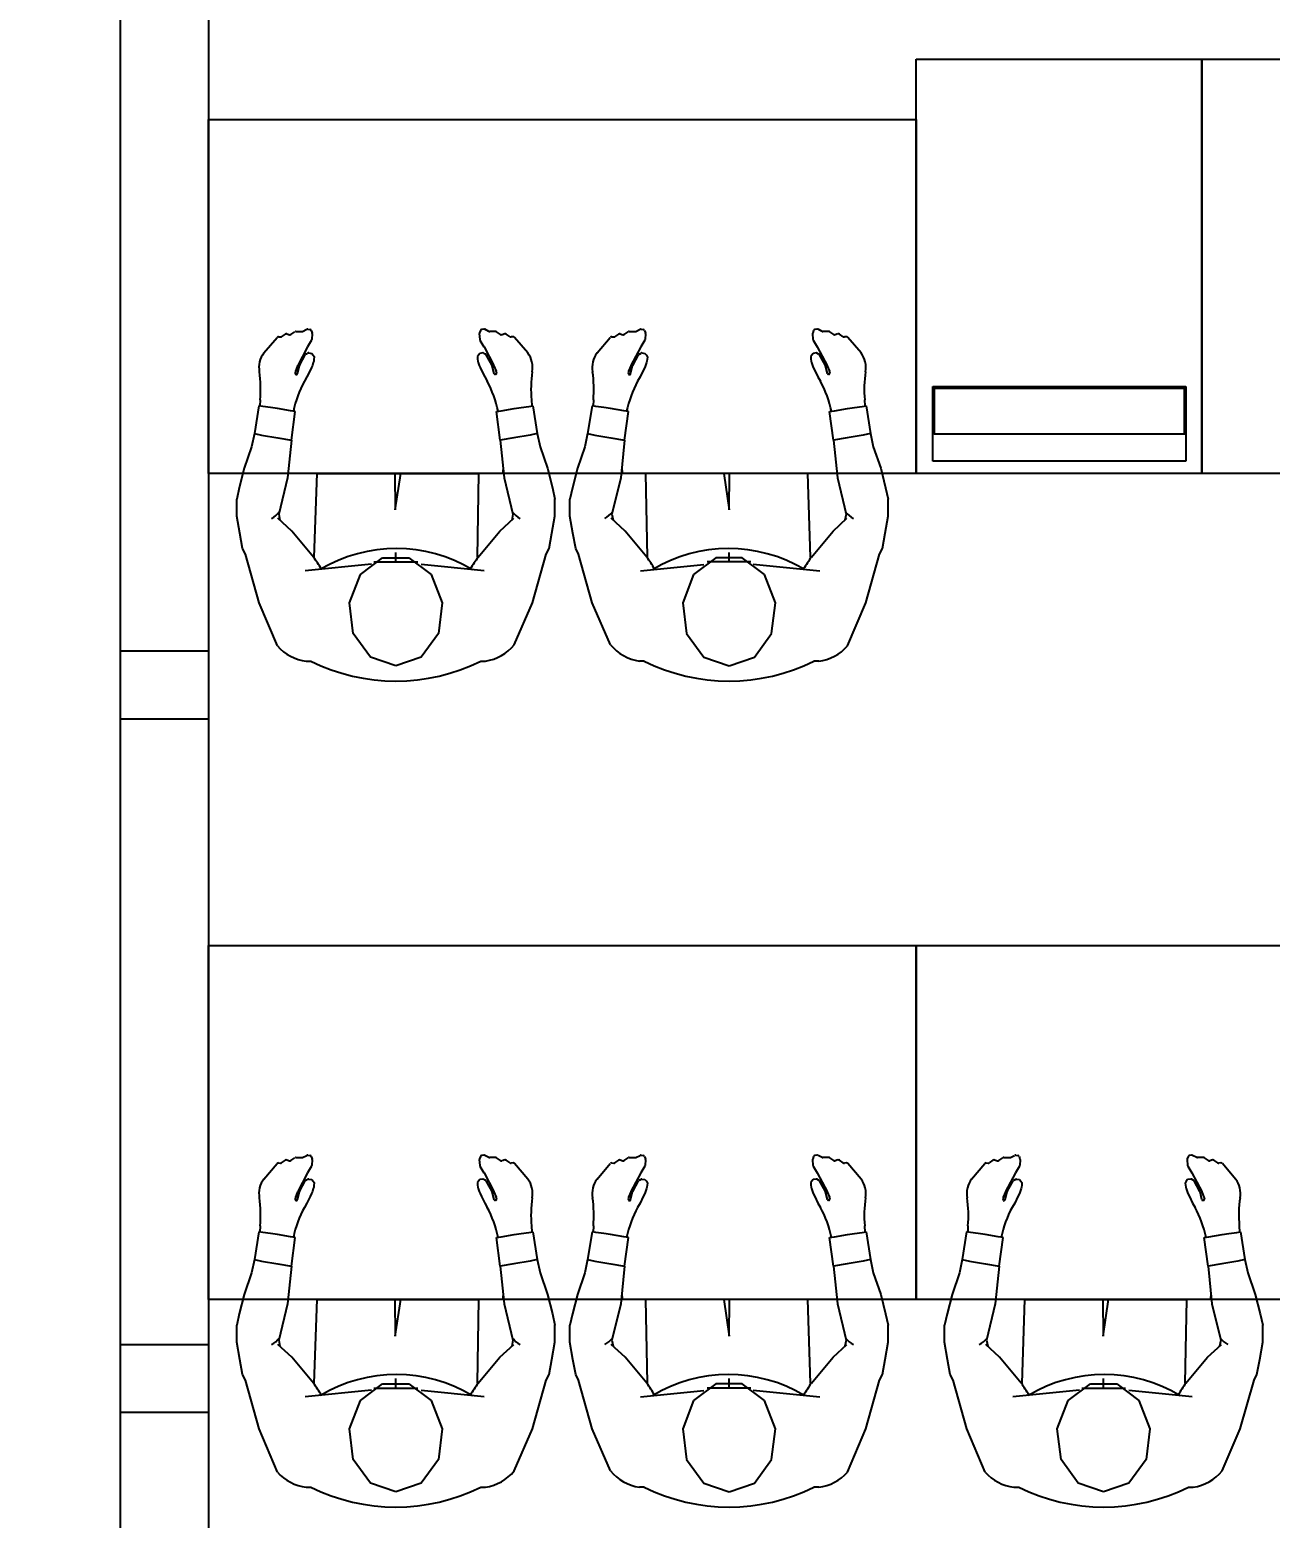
# Model space of a CAD drawing. Header units: metres. Extents: x -1 to 148, y 0 to 108.
# Drawn here: x 34.103 to 36.206, y 47.425 to 49.948 of the extents above; entities that cross this region are included whole.
import ezdxf

# ---------------------------------------------------------------- set-up
doc = ezdxf.new("R2010")
doc.units = ezdxf.units.M
doc.header["$MEASUREMENT"] = 0
doc.header["$PDSIZE"] = -2
doc.layers.get('0').update_dxf_attribs({"linetype": 'CONTINUOUS'})
doc.layers.get('DEFPOINTS').update_dxf_attribs({"linetype": 'CONTINUOUS'})
for name, color, linetype in [('BEMASZUNG', 8, 'CONTINUOUS'), ('FENSTER', 4, 'CONTINUOUS'), ('MOEBEL', 6, 'CONTINUOUS'), ('ZUFAHRTEN_WEGE', 8, 'CONTINUOUS')]:
    doc.layers.add(name, color=color, linetype=linetype)
doc.styles.add('ARIAL', font='arial.ttf')
doc.dimstyles.new('Meter_Bem', dxfattribs={"dimtxt": 0.35, "dimasz": 0.015, "dimexe": 0, "dimexo": 0.1, "dimgap": 0.05, "dimtad": 1, "dimzin": 0, "dimdsep": 46, "dimtxsty": 'ARIAL', "dimblk1": 'mass1', "dimblk2": 'mass2', "dimsah": 1, "dimcen": 0.125, "dimse1": 1, "dimse2": 1, "dimclrd": 256, "dimclre": 1, "dimclrt": 256, "dimazin": 0, "dimtp": 102033525.0, "dimtm": 1, "dimtfac": 1, "dimtix": 1, "dimtmove": 2, "dimatfit": 3, "dimldrblk": 'mass2', "dimfxl": 1, "dimtolj": 1, "dimtzin": 0, "dimlwd": -1, "dimarcsym": 0})

# ---------------------------------------------------------------- blocks, each defined once
blk = doc.blocks.new('mass1')
for p, q in [((0, 25.5), (0, -12.75)), ((-5, -5), (5, 5)), ((-5, 0), (5, 0))]:
    blk.add_line(p, q)
blk = doc.blocks.new('mass2')
for p, q in [((0, -25.5), (0, 12.75)), ((5, 5), (-5, -5)), ((5, 0), (-5, 0))]:
    blk.add_line(p, q)
blk = doc.blocks.new('*D12')
at = {"layer": 'BEMASZUNG', "transparency": 16777216}
blk.add_line((-1, 1.015), (-1, 106.295), dxfattribs=at)
at = {"layer": 'DEFPOINTS', "color": 0, "transparency": 16777216}
for p in [(-1, 106.31), (35.2738, 106.31), (2.008, 1)]:
    blk.add_point(p, dxfattribs=at)
at = {"layer": 'BEMASZUNG', "transparency": 16777216, "xscale": 0.015, "yscale": 0.015, "zscale": 0.015}
for name, p, rotation in [('mass2', (-1, 106.31), 90), ('mass1', (-1, 1), 270)]:
    blk.add_blockref(name, p, dxfattribs=dict(at, rotation=rotation))
at = {"layer": 'BEMASZUNG', "transparency": 16777216, "insert": (-1.2288, 53.655), "char_height": 0.35, "attachment_point": 5, "rotation": 90, "style": 'ARIAL'}
blk.add_mtext('\\A1;105.31', dxfattribs=at)

msp = doc.modelspace()

# ---------------------------------------------------------------- linework, layer by layer
at = {"layer": 'FENSTER'}
for p, q in [((34.2556, 51.2655), (34.2556, 44.0201)), ((34.4056, 51.265), (34.4056, 44.0196)), ((34.2556, 48.8949), (34.4056, 48.8949)), ((34.2556, 48.7799), (34.4056, 48.7799)), ((34.2556, 47.7196), (34.4056, 47.7196)), ((34.2556, 47.6046), (34.4056, 47.6046))]:
    msp.add_line(p, q, dxfattribs=at)
at = {"layer": 'MOEBEL', "ltscale": 0.2}
for p, q in [((35.6056, 49.8976), (36.0897, 49.8976)), ((35.6056, 49.1956), (35.6056, 49.8976)), ((36.0897, 49.8976), (36.0897, 49.1956)), ((36.0897, 49.1956), (36.0897, 49.8976)), ((36.0897, 49.8976), (36.8056, 49.8976)), ((34.4056, 49.1956), (34.4056, 49.7956)), ((34.4056, 49.7956), (35.6056, 49.7956)), ((35.6056, 49.7956), (35.6056, 49.1956)), ((35.6056, 49.7956), (35.6056, 49.1956)), ((35.6335, 49.3402), (35.6335, 49.3432)), ((35.6335, 49.3432), (36.0627, 49.3432)), ((36.0627, 49.3432), (36.0627, 49.3402)), ((35.6335, 49.2163), (35.6335, 49.3402)), ((35.6335, 49.3402), (36.0627, 49.3402)), ((36.0627, 49.3402), (35.6335, 49.3402)), ((36.0605, 49.3402), (35.6356, 49.3402)), ((35.6356, 49.3402), (35.6356, 49.2628)), ((36.0605, 49.2628), (36.0605, 49.3402)), ((36.0627, 49.3402), (36.0627, 49.2163)), ((35.6356, 49.2628), (35.6335, 49.2628)), ((35.6356, 49.2628), (36.0605, 49.2628)), ((36.0605, 49.2628), (36.0627, 49.2628)), ((35.6056, 49.1956), (34.4056, 49.1956)), ((36.0897, 49.1956), (35.6056, 49.1956)), ((36.0627, 49.2163), (35.6335, 49.2163)), ((36.8056, 49.1956), (36.0897, 49.1956)), ((34.4056, 47.7956), (34.4056, 48.3956)), ((34.4056, 48.3956), (35.6056, 48.3956)), ((35.6056, 47.7956), (35.6056, 48.3956)), ((35.6056, 48.3956), (36.8056, 48.3956)), ((35.6056, 48.3956), (35.6056, 47.7956)), ((35.6056, 47.7956), (34.4056, 47.7956)), ((36.8056, 47.7956), (35.6056, 47.7956))]:
    msp.add_line(p, q, dxfattribs=at)
at = {"layer": 'ZUFAHRTEN_WEGE'}
for p, q in [((34.4993, 49.3998), (34.5219, 49.4261)), ((34.5242, 49.4271), (34.5276, 49.4269)), ((34.5294, 49.4273), (34.5361, 49.4317)), ((34.5384, 49.4321), (34.5431, 49.4308)), ((34.5454, 49.4312), (34.5522, 49.4357)), ((34.5538, 49.4361), (34.5639, 49.4361)), ((34.5652, 49.4364), (34.5723, 49.4399)), ((34.5804, 49.4216), (34.5737, 49.4102)), ((34.574, 49.4401), (34.5776, 49.4395)), ((34.5797, 49.4379), (34.5813, 49.4341)), ((34.5815, 49.4328), (34.5808, 49.4229)), ((34.8647, 49.4328), (34.8655, 49.4229)), ((34.8666, 49.4379), (34.865, 49.4341)), ((34.8658, 49.4216), (34.8726, 49.4102)), ((34.8722, 49.4401), (34.8687, 49.4395)), ((34.8811, 49.4364), (34.8739, 49.4399)), ((34.8925, 49.4361), (34.8823, 49.4361)), ((34.9009, 49.4312), (34.894, 49.4357)), ((34.9079, 49.4321), (34.9032, 49.4308)), ((34.9169, 49.4273), (34.9102, 49.4317)), ((34.922, 49.4271), (34.9186, 49.4269)), ((34.9469, 49.3998), (34.9244, 49.4261)), ((35.0643, 49.3998), (35.0868, 49.4261)), ((35.0892, 49.4271), (35.0926, 49.4269)), ((35.0943, 49.4273), (35.101, 49.4317)), ((35.1033, 49.4321), (35.1081, 49.4308)), ((35.1103, 49.4312), (35.1172, 49.4357)), ((35.1187, 49.4361), (35.1289, 49.4361)), ((35.1301, 49.4364), (35.1373, 49.4399)), ((35.1454, 49.4216), (35.1386, 49.4102)), ((35.139, 49.4401), (35.1425, 49.4395)), ((35.1446, 49.4379), (35.1462, 49.4341)), ((35.1465, 49.4328), (35.1457, 49.4229)), ((35.4297, 49.4328), (35.4304, 49.4229)), ((35.4315, 49.4379), (35.4299, 49.4341)), ((35.4308, 49.4216), (35.4376, 49.4102)), ((35.4372, 49.4401), (35.4337, 49.4395)), ((35.446, 49.4364), (35.4389, 49.4399)), ((35.4574, 49.4361), (35.4473, 49.4361)), ((35.4658, 49.4312), (35.459, 49.4357)), ((35.4728, 49.4321), (35.4681, 49.4308)), ((35.4818, 49.4273), (35.4751, 49.4317)), ((35.487, 49.4271), (35.4836, 49.4269)), ((35.5119, 49.3998), (35.4893, 49.4261)), ((34.5736, 49.4101), (34.5568, 49.3784)), ((34.5598, 49.3785), (34.5697, 49.3965)), ((34.5716, 49.398), (34.5742, 49.3997)), ((34.5754, 49.3998), (34.5806, 49.3988)), ((34.5806, 49.3988), (34.5829, 49.3963)), ((34.5829, 49.3963), (34.5845, 49.3941)), ((34.5845, 49.3941), (34.5847, 49.3926)), ((34.8618, 49.3941), (34.8616, 49.3926)), ((34.8633, 49.3963), (34.8618, 49.3941)), ((34.8656, 49.3988), (34.8633, 49.3963)), ((34.8709, 49.3998), (34.8656, 49.3988)), ((34.8747, 49.398), (34.8721, 49.3997)), ((34.8727, 49.4101), (34.8895, 49.3784)), ((34.8865, 49.3785), (34.8765, 49.3965)), ((35.1386, 49.4101), (35.1217, 49.3784)), ((35.1247, 49.3785), (35.1347, 49.3965)), ((35.1365, 49.398), (35.1391, 49.3997)), ((35.1403, 49.3998), (35.1456, 49.3988)), ((35.1456, 49.3988), (35.1479, 49.3963)), ((35.1479, 49.3963), (35.1494, 49.3941)), ((35.1494, 49.3941), (35.1496, 49.3926)), ((35.4267, 49.3941), (35.4265, 49.3926)), ((35.4283, 49.3963), (35.4267, 49.3941)), ((35.4306, 49.3988), (35.4283, 49.3963)), ((35.4358, 49.3998), (35.4306, 49.3988)), ((35.4397, 49.398), (35.437, 49.3997)), ((35.4376, 49.4101), (35.4544, 49.3784)), ((35.4514, 49.3785), (35.4415, 49.3965)), ((34.5528, 49.3686), (34.5524, 49.3661)), ((34.5567, 49.3782), (34.553, 49.3692)), ((34.5563, 49.3649), (34.5596, 49.3779)), ((34.5777, 49.3701), (34.5724, 49.3591)), ((34.5803, 49.3752), (34.5777, 49.3701)), ((34.5817, 49.3784), (34.5803, 49.3752)), ((34.5832, 49.3837), (34.5817, 49.3784)), ((34.5839, 49.3862), (34.5832, 49.3837)), ((34.5844, 49.3895), (34.5839, 49.3862)), ((34.5847, 49.3926), (34.5844, 49.3895)), ((34.8616, 49.3926), (34.8618, 49.3895)), ((34.8618, 49.3895), (34.8623, 49.3862)), ((34.8623, 49.3862), (34.863, 49.3837)), ((34.863, 49.3837), (34.8645, 49.3784)), ((34.8645, 49.3784), (34.866, 49.3752)), ((34.866, 49.3752), (34.8685, 49.3701)), ((34.8685, 49.3701), (34.8738, 49.3591)), ((34.8899, 49.3649), (34.8867, 49.3779)), ((34.8896, 49.3782), (34.8933, 49.3692)), ((34.8935, 49.3686), (34.8939, 49.3661)), ((35.1178, 49.3686), (35.1173, 49.3661)), ((35.1216, 49.3782), (35.1179, 49.3692)), ((35.1213, 49.3649), (35.1245, 49.3779)), ((35.1427, 49.3701), (35.1374, 49.3591)), ((35.1452, 49.3752), (35.1427, 49.3701)), ((35.1467, 49.3784), (35.1452, 49.3752)), ((35.1482, 49.3837), (35.1467, 49.3784)), ((35.1489, 49.3862), (35.1482, 49.3837)), ((35.1494, 49.3895), (35.1489, 49.3862)), ((35.1496, 49.3926), (35.1494, 49.3895)), ((35.4265, 49.3926), (35.4268, 49.3895)), ((35.4268, 49.3895), (35.4273, 49.3862)), ((35.4273, 49.3862), (35.428, 49.3837)), ((35.428, 49.3837), (35.4295, 49.3784)), ((35.4295, 49.3784), (35.4309, 49.3752)), ((35.4309, 49.3752), (35.4335, 49.3701)), ((35.4335, 49.3701), (35.4388, 49.3591)), ((35.4549, 49.3649), (35.4516, 49.3779)), ((35.4546, 49.3782), (35.4582, 49.3692)), ((35.4584, 49.3686), (35.4588, 49.3661)), ((34.5535, 49.3634), (34.5543, 49.3627)), ((34.5543, 49.3627), (34.5551, 49.3632)), ((34.5724, 49.3591), (34.5681, 49.3518)), ((34.8738, 49.3591), (34.8782, 49.3518)), ((34.8919, 49.3627), (34.8911, 49.3632)), ((34.8928, 49.3634), (34.8919, 49.3627)), ((35.1184, 49.3634), (35.1193, 49.3627)), ((35.1193, 49.3627), (35.1201, 49.3632)), ((35.1374, 49.3591), (35.133, 49.3518)), ((35.4388, 49.3591), (35.4431, 49.3518)), ((35.4569, 49.3627), (35.4561, 49.3632)), ((35.4577, 49.3634), (35.4569, 49.3627)), ((34.4932, 49.3202), (34.4928, 49.31)), ((34.4932, 49.3202), (34.4928, 49.31)), ((34.9531, 49.3202), (34.9535, 49.31)), ((34.9531, 49.3202), (34.9535, 49.31)), ((35.0581, 49.3202), (35.0577, 49.31)), ((35.0581, 49.3202), (35.0577, 49.31)), ((35.518, 49.3202), (35.5185, 49.31)), ((35.518, 49.3202), (35.5185, 49.31)), ((34.4909, 49.3102), (34.4834, 49.2632)), ((34.4976, 49.3092), (34.4909, 49.3102)), ((34.5107, 49.3074), (34.4976, 49.3092)), ((34.5223, 49.3056), (34.5107, 49.3074)), ((34.5446, 49.3018), (34.5223, 49.3056)), ((34.5526, 49.3005), (34.5446, 49.3018)), ((34.5461, 49.2523), (34.5526, 49.3005)), ((34.8936, 49.3005), (34.9016, 49.3018)), ((34.9001, 49.2523), (34.8936, 49.3005)), ((34.9016, 49.3018), (34.9239, 49.3056)), ((34.9239, 49.3056), (34.9356, 49.3074)), ((34.9356, 49.3074), (34.9487, 49.3092)), ((34.9487, 49.3092), (34.9553, 49.3102)), ((34.9553, 49.3102), (34.9628, 49.2632)), ((35.0559, 49.3102), (35.0484, 49.2632)), ((35.0625, 49.3092), (35.0559, 49.3102)), ((35.0756, 49.3074), (35.0625, 49.3092)), ((35.0873, 49.3056), (35.0756, 49.3074)), ((35.1096, 49.3018), (35.0873, 49.3056)), ((35.1176, 49.3005), (35.1096, 49.3018)), ((35.1111, 49.2523), (35.1176, 49.3005)), ((35.4586, 49.3005), (35.4666, 49.3018)), ((35.4651, 49.2523), (35.4586, 49.3005)), ((35.4666, 49.3018), (35.4889, 49.3056)), ((35.4889, 49.3056), (35.5006, 49.3074)), ((35.5006, 49.3074), (35.5136, 49.3092)), ((35.5136, 49.3092), (35.5203, 49.3102)), ((35.5203, 49.3102), (35.5278, 49.2632)), ((34.4834, 49.2632), (34.4786, 49.2407)), ((34.4838, 49.2647), (34.4834, 49.2632)), ((34.4834, 49.2632), (34.4956, 49.2605)), ((34.4956, 49.2605), (34.5229, 49.2562)), ((34.5229, 49.2562), (34.5461, 49.2523)), ((34.5461, 49.2523), (34.5394, 49.1884)), ((34.9233, 49.2562), (34.9001, 49.2523)), ((34.9001, 49.2523), (34.9068, 49.1884)), ((34.9507, 49.2605), (34.9233, 49.2562)), ((34.9628, 49.2632), (34.9507, 49.2605)), ((34.9625, 49.2647), (34.9628, 49.2632)), ((34.9628, 49.2632), (34.9677, 49.2407)), ((35.0484, 49.2632), (35.0435, 49.2407)), ((35.0487, 49.2647), (35.0484, 49.2632)), ((35.0484, 49.2632), (35.0605, 49.2605)), ((35.0605, 49.2605), (35.0879, 49.2562)), ((35.0879, 49.2562), (35.1111, 49.2523)), ((35.1111, 49.2523), (35.1044, 49.1884)), ((35.4883, 49.2562), (35.4651, 49.2523)), ((35.4651, 49.2523), (35.4718, 49.1884)), ((35.5157, 49.2605), (35.4883, 49.2562)), ((35.5278, 49.2632), (35.5157, 49.2605)), ((35.5274, 49.2647), (35.5278, 49.2632)), ((35.5278, 49.2632), (35.5326, 49.2407)), ((34.4786, 49.2407), (34.4661, 49.2043)), ((34.9677, 49.2407), (34.9802, 49.2043)), ((35.0435, 49.2407), (35.031, 49.2043)), ((35.5326, 49.2407), (35.5452, 49.2043)), ((34.4661, 49.2043), (34.4576, 49.1711)), ((34.5848, 49.0538), (34.5898, 49.1956)), ((34.5898, 49.1956), (34.864, 49.1956)), ((34.7228, 49.1337), (34.7222, 49.1956)), ((34.7223, 49.1337), (34.7315, 49.1956)), ((34.8615, 49.0538), (34.864, 49.1956)), ((34.9045, 49.2002), (34.9044, 49.1991)), ((34.9044, 49.1991), (34.9044, 49.1979)), ((34.9047, 49.2014), (34.9045, 49.2002)), ((34.9049, 49.2025), (34.9047, 49.2014)), ((34.9052, 49.2036), (34.9049, 49.2025)), ((34.9802, 49.2043), (34.9886, 49.1711)), ((35.031, 49.2043), (35.0226, 49.1711)), ((35.106, 49.2036), (35.1063, 49.2025)), ((35.1063, 49.2025), (35.1065, 49.2014)), ((35.1065, 49.2014), (35.1067, 49.2002)), ((35.1067, 49.2002), (35.1068, 49.1991)), ((35.1068, 49.1991), (35.1068, 49.1979)), ((35.1497, 49.0538), (35.1472, 49.1956)), ((35.4214, 49.1956), (35.1472, 49.1956)), ((35.2889, 49.1337), (35.2797, 49.1956)), ((35.2884, 49.1337), (35.2891, 49.1956)), ((35.4264, 49.0538), (35.4214, 49.1956)), ((35.5452, 49.2043), (35.5536, 49.1711)), ((34.4576, 49.1711), (34.4535, 49.1523)), ((34.5394, 49.1884), (34.5247, 49.1266)), ((34.9068, 49.1884), (34.9216, 49.1266)), ((34.9886, 49.1711), (34.9928, 49.1523)), ((35.0226, 49.1711), (35.0184, 49.1523)), ((35.1044, 49.1884), (35.0896, 49.1266)), ((35.4718, 49.1884), (35.4865, 49.1266)), ((35.5536, 49.1711), (35.5577, 49.1523)), ((34.4534, 49.1233), (34.4535, 49.1523)), ((34.9928, 49.1233), (34.9928, 49.1523)), ((35.0184, 49.1233), (35.0184, 49.1523)), ((35.5578, 49.1233), (35.5577, 49.1523)), ((34.4585, 49.0942), (34.4534, 49.1233)), ((34.5467, 49.0978), (34.5232, 49.1196)), ((34.5247, 49.1266), (34.5267, 49.1164)), ((34.8995, 49.0978), (34.9231, 49.1196)), ((34.9216, 49.1266), (34.9196, 49.1164)), ((34.9878, 49.0942), (34.9928, 49.1233)), ((35.0235, 49.0942), (35.0184, 49.1233)), ((35.1117, 49.0978), (35.0881, 49.1196)), ((35.0896, 49.1266), (35.0916, 49.1164)), ((35.4645, 49.0978), (35.488, 49.1196)), ((35.4865, 49.1266), (35.4846, 49.1164)), ((35.5527, 49.0942), (35.5578, 49.1233)), ((34.4632, 49.0687), (34.4585, 49.0942)), ((34.5836, 49.0538), (34.5467, 49.0978)), ((34.8626, 49.0538), (34.8995, 49.0978)), ((34.9831, 49.0687), (34.9878, 49.0942)), ((35.0281, 49.0687), (35.0235, 49.0942)), ((35.1486, 49.0538), (35.1117, 49.0978)), ((35.4276, 49.0538), (35.4645, 49.0978)), ((35.548, 49.0687), (35.5527, 49.0942)), ((34.4681, 49.0587), (34.4632, 49.0687)), ((34.9782, 49.0587), (34.9831, 49.0687)), ((35.0331, 49.0587), (35.0281, 49.0687)), ((35.5431, 49.0587), (35.548, 49.0687)), ((34.4913, 48.9763), (34.4681, 49.0587)), ((34.6821, 49.0421), (34.5692, 49.0305)), ((34.6632, 49.0242), (34.7008, 49.0527)), ((34.686, 49.0456), (34.7602, 49.0456)), ((34.7008, 49.0527), (34.7455, 49.0527)), ((34.7231, 49.0456), (34.7231, 49.0617)), ((34.7455, 49.0527), (34.7831, 49.0242)), ((34.8732, 49.0305), (34.7661, 49.0412)), ((34.9549, 48.9763), (34.9782, 49.0587)), ((35.0563, 48.9763), (35.0331, 49.0587)), ((35.138, 49.0305), (35.2451, 49.0412)), ((35.2657, 49.0527), (35.2281, 49.0242)), ((35.3252, 49.0456), (35.251, 49.0456)), ((35.3104, 49.0527), (35.2657, 49.0527)), ((35.2881, 49.0456), (35.2881, 49.0617)), ((35.348, 49.0242), (35.3104, 49.0527)), ((35.3291, 49.0421), (35.442, 49.0305)), ((35.5199, 48.9763), (35.5431, 49.0587)), ((34.6446, 48.9763), (34.6632, 49.0242)), ((34.7831, 49.0242), (34.8016, 48.9763)), ((35.2281, 49.0242), (35.2096, 48.9763)), ((35.3666, 48.9763), (35.348, 49.0242)), ((34.5223, 48.9032), (34.4913, 48.9763)), ((34.651, 48.9242), (34.6446, 48.9763)), ((34.8016, 48.9763), (34.7953, 48.9242)), ((34.9239, 48.9052), (34.9549, 48.9763)), ((35.0873, 48.9052), (35.0563, 48.9763)), ((35.2096, 48.9763), (35.2159, 48.9242)), ((35.3602, 48.9242), (35.3666, 48.9763)), ((35.4889, 48.9032), (35.5199, 48.9763)), ((34.6802, 48.8844), (34.651, 48.9242)), ((34.7953, 48.9242), (34.766, 48.8844)), ((35.2159, 48.9242), (35.2452, 48.8844)), ((35.331, 48.8844), (35.3602, 48.9242)), ((34.5711, 48.8775), (34.5791, 48.8775)), ((34.7231, 48.8695), (34.6802, 48.8844)), ((34.766, 48.8844), (34.7231, 48.8695)), ((34.8671, 48.8775), (34.8751, 48.8775)), ((35.1441, 48.8775), (35.1361, 48.8775)), ((35.2452, 48.8844), (35.2881, 48.8695)), ((35.2881, 48.8695), (35.331, 48.8844)), ((35.4401, 48.8775), (35.4321, 48.8775)), ((34.5294, 48.0273), (34.5361, 48.0317)), ((34.5384, 48.0321), (34.5431, 48.0308)), ((34.5454, 48.0312), (34.5522, 48.0357)), ((34.5538, 48.0361), (34.5639, 48.0361)), ((34.5652, 48.0364), (34.5723, 48.0399)), ((34.574, 48.0401), (34.5776, 48.0395)), ((34.5797, 48.0379), (34.5813, 48.0341)), ((34.5815, 48.0328), (34.5808, 48.0229)), ((34.8647, 48.0328), (34.8655, 48.0229)), ((34.8666, 48.0379), (34.865, 48.0341)), ((34.8722, 48.0401), (34.8687, 48.0395)), ((34.8811, 48.0364), (34.8739, 48.0399)), ((34.8925, 48.0361), (34.8823, 48.0361)), ((34.9009, 48.0312), (34.894, 48.0357)), ((34.9079, 48.0321), (34.9032, 48.0308)), ((34.9169, 48.0273), (34.9102, 48.0317)), ((35.0943, 48.0273), (35.101, 48.0317)), ((35.1033, 48.0321), (35.1081, 48.0308)), ((35.1103, 48.0312), (35.1172, 48.0357)), ((35.1187, 48.0361), (35.1289, 48.0361)), ((35.1301, 48.0364), (35.1373, 48.0399)), ((35.139, 48.0401), (35.1425, 48.0395)), ((35.1446, 48.0379), (35.1462, 48.0341)), ((35.1465, 48.0328), (35.1457, 48.0229)), ((35.4297, 48.0328), (35.4304, 48.0229)), ((35.4315, 48.0379), (35.4299, 48.0341)), ((35.4372, 48.0401), (35.4337, 48.0395)), ((35.446, 48.0364), (35.4389, 48.0399)), ((35.4574, 48.0361), (35.4473, 48.0361)), ((35.4658, 48.0312), (35.459, 48.0357)), ((35.4728, 48.0321), (35.4681, 48.0308)), ((35.4818, 48.0273), (35.4751, 48.0317)), ((35.7294, 48.0273), (35.7361, 48.0317)), ((35.7384, 48.0321), (35.7431, 48.0308)), ((35.7454, 48.0312), (35.7522, 48.0357)), ((35.7538, 48.0361), (35.7639, 48.0361)), ((35.7652, 48.0364), (35.7723, 48.0399)), ((35.774, 48.0401), (35.7776, 48.0395)), ((35.7797, 48.0379), (35.7813, 48.0341)), ((35.7815, 48.0328), (35.7808, 48.0229)), ((36.0647, 48.0328), (36.0655, 48.0229)), ((36.0666, 48.0379), (36.065, 48.0341)), ((36.0722, 48.0401), (36.0687, 48.0395)), ((36.0811, 48.0364), (36.0739, 48.0399)), ((36.0925, 48.0361), (36.0823, 48.0361)), ((36.1009, 48.0312), (36.094, 48.0357)), ((36.1079, 48.0321), (36.1032, 48.0308)), ((36.1169, 48.0273), (36.1102, 48.0317)), ((34.4993, 47.9998), (34.5219, 48.0261)), ((34.5242, 48.0271), (34.5276, 48.0269)), ((34.5736, 48.0101), (34.5568, 47.9784)), ((34.5804, 48.0216), (34.5737, 48.0102)), ((34.8658, 48.0216), (34.8726, 48.0102)), ((34.8727, 48.0101), (34.8895, 47.9784)), ((34.922, 48.0271), (34.9186, 48.0269)), ((34.9469, 47.9998), (34.9244, 48.0261)), ((35.0643, 47.9998), (35.0868, 48.0261)), ((35.0892, 48.0271), (35.0926, 48.0269)), ((35.1386, 48.0101), (35.1217, 47.9784)), ((35.1454, 48.0216), (35.1386, 48.0102)), ((35.4308, 48.0216), (35.4376, 48.0102)), ((35.4376, 48.0101), (35.4544, 47.9784)), ((35.487, 48.0271), (35.4836, 48.0269)), ((35.5119, 47.9998), (35.4893, 48.0261)), ((35.6993, 47.9998), (35.7219, 48.0261)), ((35.7242, 48.0271), (35.7276, 48.0269)), ((35.7736, 48.0101), (35.7568, 47.9784)), ((35.7804, 48.0216), (35.7737, 48.0102)), ((36.0658, 48.0216), (36.0726, 48.0102)), ((36.0727, 48.0101), (36.0895, 47.9784)), ((36.122, 48.0271), (36.1186, 48.0269)), ((36.1469, 47.9998), (36.1244, 48.0261)), ((34.5598, 47.9785), (34.5697, 47.9965)), ((34.5716, 47.998), (34.5742, 47.9997)), ((34.5754, 47.9998), (34.5806, 47.9988)), ((34.5806, 47.9988), (34.5829, 47.9963)), ((34.5832, 47.9837), (34.5817, 47.9784)), ((34.5829, 47.9963), (34.5845, 47.9941)), ((34.5839, 47.9862), (34.5832, 47.9837)), ((34.5844, 47.9895), (34.5839, 47.9862)), ((34.5847, 47.9926), (34.5844, 47.9895)), ((34.5845, 47.9941), (34.5847, 47.9926)), ((34.8618, 47.9941), (34.8616, 47.9926)), ((34.8616, 47.9926), (34.8618, 47.9895)), ((34.8633, 47.9963), (34.8618, 47.9941)), ((34.8618, 47.9895), (34.8623, 47.9862)), ((34.8623, 47.9862), (34.863, 47.9837)), ((34.863, 47.9837), (34.8645, 47.9784)), ((34.8656, 47.9988), (34.8633, 47.9963)), ((34.8709, 47.9998), (34.8656, 47.9988)), ((34.8747, 47.998), (34.8721, 47.9997)), ((34.8865, 47.9785), (34.8765, 47.9965)), ((35.1247, 47.9785), (35.1347, 47.9965)), ((35.1365, 47.998), (35.1391, 47.9997)), ((35.1403, 47.9998), (35.1456, 47.9988)), ((35.1456, 47.9988), (35.1479, 47.9963)), ((35.1482, 47.9837), (35.1467, 47.9784)), ((35.1479, 47.9963), (35.1494, 47.9941)), ((35.1489, 47.9862), (35.1482, 47.9837)), ((35.1494, 47.9895), (35.1489, 47.9862)), ((35.1494, 47.9941), (35.1496, 47.9926)), ((35.1496, 47.9926), (35.1494, 47.9895)), ((35.4267, 47.9941), (35.4265, 47.9926)), ((35.4265, 47.9926), (35.4268, 47.9895)), ((35.4283, 47.9963), (35.4267, 47.9941)), ((35.4268, 47.9895), (35.4273, 47.9862)), ((35.4273, 47.9862), (35.428, 47.9837)), ((35.428, 47.9837), (35.4295, 47.9784)), ((35.4306, 47.9988), (35.4283, 47.9963)), ((35.4358, 47.9998), (35.4306, 47.9988)), ((35.4397, 47.998), (35.437, 47.9997)), ((35.4514, 47.9785), (35.4415, 47.9965)), ((35.7598, 47.9785), (35.7697, 47.9965)), ((35.7716, 47.998), (35.7742, 47.9997)), ((35.7754, 47.9998), (35.7806, 47.9988)), ((35.7806, 47.9988), (35.7829, 47.9963)), ((35.7832, 47.9837), (35.7817, 47.9784)), ((35.7829, 47.9963), (35.7845, 47.9941)), ((35.7839, 47.9862), (35.7832, 47.9837)), ((35.7844, 47.9895), (35.7839, 47.9862)), ((35.7847, 47.9926), (35.7844, 47.9895)), ((35.7845, 47.9941), (35.7847, 47.9926)), ((36.0618, 47.9941), (36.0616, 47.9926)), ((36.0616, 47.9926), (36.0618, 47.9895)), ((36.0633, 47.9963), (36.0618, 47.9941)), ((36.0618, 47.9895), (36.0623, 47.9862)), ((36.0623, 47.9862), (36.063, 47.9837)), ((36.063, 47.9837), (36.0645, 47.9784)), ((36.0656, 47.9988), (36.0633, 47.9963)), ((36.0709, 47.9998), (36.0656, 47.9988)), ((36.0747, 47.998), (36.0721, 47.9997)), ((36.0865, 47.9785), (36.0765, 47.9965)), ((34.5528, 47.9686), (34.5524, 47.9661)), ((34.5567, 47.9782), (34.553, 47.9692)), ((34.5535, 47.9634), (34.5543, 47.9627)), ((34.5543, 47.9627), (34.5551, 47.9632)), ((34.5563, 47.9649), (34.5596, 47.9779)), ((34.5724, 47.9591), (34.5681, 47.9518)), ((34.5777, 47.9701), (34.5724, 47.9591)), ((34.5803, 47.9752), (34.5777, 47.9701)), ((34.5817, 47.9784), (34.5803, 47.9752)), ((34.8645, 47.9784), (34.866, 47.9752)), ((34.866, 47.9752), (34.8685, 47.9701)), ((34.8685, 47.9701), (34.8738, 47.9591)), ((34.8738, 47.9591), (34.8782, 47.9518)), ((34.8899, 47.9649), (34.8867, 47.9779)), ((34.8896, 47.9782), (34.8933, 47.9692)), ((34.8919, 47.9627), (34.8911, 47.9632)), ((34.8928, 47.9634), (34.8919, 47.9627)), ((34.8935, 47.9686), (34.8939, 47.9661)), ((35.1178, 47.9686), (35.1173, 47.9661)), ((35.1216, 47.9782), (35.1179, 47.9692)), ((35.1184, 47.9634), (35.1193, 47.9627)), ((35.1193, 47.9627), (35.1201, 47.9632)), ((35.1213, 47.9649), (35.1245, 47.9779)), ((35.1374, 47.9591), (35.133, 47.9518)), ((35.1427, 47.9701), (35.1374, 47.9591)), ((35.1452, 47.9752), (35.1427, 47.9701)), ((35.1467, 47.9784), (35.1452, 47.9752)), ((35.4295, 47.9784), (35.4309, 47.9752)), ((35.4309, 47.9752), (35.4335, 47.9701)), ((35.4335, 47.9701), (35.4388, 47.9591)), ((35.4388, 47.9591), (35.4431, 47.9518)), ((35.4549, 47.9649), (35.4516, 47.9779)), ((35.4546, 47.9782), (35.4582, 47.9692)), ((35.4569, 47.9627), (35.4561, 47.9632)), ((35.4577, 47.9634), (35.4569, 47.9627)), ((35.4584, 47.9686), (35.4588, 47.9661)), ((35.7528, 47.9686), (35.7524, 47.9661)), ((35.7567, 47.9782), (35.753, 47.9692)), ((35.7535, 47.9634), (35.7543, 47.9627)), ((35.7543, 47.9627), (35.7551, 47.9632)), ((35.7563, 47.9649), (35.7596, 47.9779)), ((35.7724, 47.9591), (35.7681, 47.9518)), ((35.7777, 47.9701), (35.7724, 47.9591)), ((35.7803, 47.9752), (35.7777, 47.9701)), ((35.7817, 47.9784), (35.7803, 47.9752)), ((36.0645, 47.9784), (36.066, 47.9752)), ((36.066, 47.9752), (36.0685, 47.9701)), ((36.0685, 47.9701), (36.0738, 47.9591)), ((36.0738, 47.9591), (36.0782, 47.9518)), ((36.0899, 47.9649), (36.0867, 47.9779)), ((36.0896, 47.9782), (36.0933, 47.9692)), ((36.0919, 47.9627), (36.0911, 47.9632)), ((36.0928, 47.9634), (36.0919, 47.9627)), ((36.0935, 47.9686), (36.0939, 47.9661)), ((34.4909, 47.9102), (34.4834, 47.8632)), ((34.4976, 47.9092), (34.4909, 47.9102)), ((34.4932, 47.9202), (34.4928, 47.91)), ((34.4932, 47.9202), (34.4928, 47.91)), ((34.5107, 47.9074), (34.4976, 47.9092)), ((34.5223, 47.9056), (34.5107, 47.9074)), ((34.5446, 47.9018), (34.5223, 47.9056)), ((34.9016, 47.9018), (34.9239, 47.9056)), ((34.9239, 47.9056), (34.9356, 47.9074)), ((34.9356, 47.9074), (34.9487, 47.9092)), ((34.9487, 47.9092), (34.9553, 47.9102)), ((34.9531, 47.9202), (34.9535, 47.91)), ((34.9531, 47.9202), (34.9535, 47.91)), ((34.9553, 47.9102), (34.9628, 47.8632)), ((35.0559, 47.9102), (35.0484, 47.8632)), ((35.0625, 47.9092), (35.0559, 47.9102)), ((35.0581, 47.9202), (35.0577, 47.91)), ((35.0581, 47.9202), (35.0577, 47.91)), ((35.0756, 47.9074), (35.0625, 47.9092)), ((35.0873, 47.9056), (35.0756, 47.9074)), ((35.1096, 47.9018), (35.0873, 47.9056)), ((35.4666, 47.9018), (35.4889, 47.9056)), ((35.4889, 47.9056), (35.5006, 47.9074)), ((35.5006, 47.9074), (35.5136, 47.9092)), ((35.5136, 47.9092), (35.5203, 47.9102)), ((35.518, 47.9202), (35.5185, 47.91)), ((35.518, 47.9202), (35.5185, 47.91)), ((35.5203, 47.9102), (35.5278, 47.8632)), ((35.6909, 47.9102), (35.6834, 47.8632)), ((35.6976, 47.9092), (35.6909, 47.9102)), ((35.6932, 47.9202), (35.6928, 47.91)), ((35.6932, 47.9202), (35.6928, 47.91)), ((35.7107, 47.9074), (35.6976, 47.9092)), ((35.7223, 47.9056), (35.7107, 47.9074)), ((35.7446, 47.9018), (35.7223, 47.9056)), ((36.1016, 47.9018), (36.1239, 47.9056)), ((36.1239, 47.9056), (36.1356, 47.9074)), ((36.1356, 47.9074), (36.1487, 47.9092)), ((36.1487, 47.9092), (36.1553, 47.9102)), ((36.1531, 47.9202), (36.1535, 47.91)), ((36.1531, 47.9202), (36.1535, 47.91)), ((36.1553, 47.9102), (36.1628, 47.8632)), ((34.5526, 47.9005), (34.5446, 47.9018)), ((34.5461, 47.8523), (34.5526, 47.9005)), ((34.8936, 47.9005), (34.9016, 47.9018)), ((34.9001, 47.8523), (34.8936, 47.9005)), ((35.1176, 47.9005), (35.1096, 47.9018)), ((35.1111, 47.8523), (35.1176, 47.9005)), ((35.4586, 47.9005), (35.4666, 47.9018)), ((35.4651, 47.8523), (35.4586, 47.9005)), ((35.7526, 47.9005), (35.7446, 47.9018)), ((35.7461, 47.8523), (35.7526, 47.9005)), ((36.0936, 47.9005), (36.1016, 47.9018)), ((36.1001, 47.8523), (36.0936, 47.9005)), ((34.4834, 47.8632), (34.4786, 47.8407)), ((34.4838, 47.8647), (34.4834, 47.8632)), ((34.4834, 47.8632), (34.4956, 47.8605)), ((34.4956, 47.8605), (34.5229, 47.8562)), ((34.5229, 47.8562), (34.5461, 47.8523)), ((34.9233, 47.8562), (34.9001, 47.8523)), ((34.9507, 47.8605), (34.9233, 47.8562)), ((34.9628, 47.8632), (34.9507, 47.8605)), ((34.9625, 47.8647), (34.9628, 47.8632)), ((34.9628, 47.8632), (34.9677, 47.8407)), ((35.0484, 47.8632), (35.0435, 47.8407)), ((35.0487, 47.8647), (35.0484, 47.8632)), ((35.0484, 47.8632), (35.0605, 47.8605)), ((35.0605, 47.8605), (35.0879, 47.8562)), ((35.0879, 47.8562), (35.1111, 47.8523)), ((35.4883, 47.8562), (35.4651, 47.8523)), ((35.5157, 47.8605), (35.4883, 47.8562)), ((35.5278, 47.8632), (35.5157, 47.8605)), ((35.5274, 47.8647), (35.5278, 47.8632)), ((35.5278, 47.8632), (35.5326, 47.8407)), ((35.6834, 47.8632), (35.6786, 47.8407)), ((35.6838, 47.8647), (35.6834, 47.8632)), ((35.6834, 47.8632), (35.6956, 47.8605)), ((35.6956, 47.8605), (35.7229, 47.8562)), ((35.7229, 47.8562), (35.7461, 47.8523)), ((36.1233, 47.8562), (36.1001, 47.8523)), ((36.1507, 47.8605), (36.1233, 47.8562)), ((36.1628, 47.8632), (36.1507, 47.8605)), ((36.1625, 47.8647), (36.1628, 47.8632)), ((36.1628, 47.8632), (36.1677, 47.8407)), ((34.4786, 47.8407), (34.4661, 47.8043)), ((34.5461, 47.8523), (34.5394, 47.7884)), ((34.9001, 47.8523), (34.9068, 47.7884)), ((34.9677, 47.8407), (34.9802, 47.8043)), ((35.0435, 47.8407), (35.031, 47.8043)), ((35.1111, 47.8523), (35.1044, 47.7884)), ((35.4651, 47.8523), (35.4718, 47.7884)), ((35.5326, 47.8407), (35.5452, 47.8043)), ((35.6786, 47.8407), (35.6661, 47.8043)), ((35.7461, 47.8523), (35.7394, 47.7884)), ((36.1001, 47.8523), (36.1068, 47.7884)), ((36.1677, 47.8407), (36.1802, 47.8043)), ((34.4661, 47.8043), (34.4576, 47.7711)), ((34.9802, 47.8043), (34.9886, 47.7711)), ((35.031, 47.8043), (35.0226, 47.7711)), ((35.5452, 47.8043), (35.5536, 47.7711)), ((35.6661, 47.8043), (35.6576, 47.7711)), ((36.1802, 47.8043), (36.1886, 47.7711)), ((34.5394, 47.7884), (34.5247, 47.7266)), ((34.5848, 47.6538), (34.5898, 47.7956)), ((34.5898, 47.7956), (34.864, 47.7956)), ((34.7228, 47.7337), (34.7222, 47.7956)), ((34.7223, 47.7337), (34.7315, 47.7956)), ((34.8615, 47.6538), (34.864, 47.7956)), ((34.9045, 47.8002), (34.9044, 47.7991)), ((34.9044, 47.7991), (34.9044, 47.7979)), ((34.9047, 47.8014), (34.9045, 47.8002)), ((34.9049, 47.8025), (34.9047, 47.8014)), ((34.9052, 47.8036), (34.9049, 47.8025)), ((34.9068, 47.7884), (34.9216, 47.7266)), ((35.1044, 47.7884), (35.0896, 47.7266)), ((35.106, 47.8036), (35.1063, 47.8025)), ((35.1063, 47.8025), (35.1065, 47.8014)), ((35.1065, 47.8014), (35.1067, 47.8002)), ((35.1067, 47.8002), (35.1068, 47.7991)), ((35.1068, 47.7991), (35.1068, 47.7979)), ((35.1497, 47.6538), (35.1472, 47.7956)), ((35.4214, 47.7956), (35.1472, 47.7956)), ((35.2889, 47.7337), (35.2797, 47.7956)), ((35.2884, 47.7337), (35.2891, 47.7956)), ((35.4264, 47.6538), (35.4214, 47.7956)), ((35.4718, 47.7884), (35.4865, 47.7266)), ((35.7394, 47.7884), (35.7247, 47.7266)), ((35.7848, 47.6538), (35.7898, 47.7956)), ((35.7898, 47.7956), (36.064, 47.7956)), ((35.9228, 47.7337), (35.9222, 47.7956)), ((35.9223, 47.7337), (35.9315, 47.7956)), ((36.0615, 47.6538), (36.064, 47.7956)), ((36.1045, 47.8002), (36.1044, 47.7991)), ((36.1044, 47.7991), (36.1044, 47.7979)), ((36.1047, 47.8014), (36.1045, 47.8002)), ((36.1049, 47.8025), (36.1047, 47.8014)), ((36.1052, 47.8036), (36.1049, 47.8025)), ((36.1068, 47.7884), (36.1216, 47.7266)), ((34.4576, 47.7711), (34.4535, 47.7523)), ((34.9886, 47.7711), (34.9928, 47.7523)), ((35.0226, 47.7711), (35.0184, 47.7523)), ((35.5536, 47.7711), (35.5577, 47.7523)), ((35.6576, 47.7711), (35.6535, 47.7523)), ((36.1886, 47.7711), (36.1928, 47.7523)), ((34.4534, 47.7233), (34.4535, 47.7523)), ((34.9928, 47.7233), (34.9928, 47.7523)), ((35.0184, 47.7233), (35.0184, 47.7523)), ((35.5578, 47.7233), (35.5577, 47.7523)), ((35.6534, 47.7233), (35.6535, 47.7523)), ((36.1928, 47.7233), (36.1928, 47.7523)), ((34.4585, 47.6942), (34.4534, 47.7233)), ((34.5467, 47.6978), (34.5232, 47.7196)), ((34.5247, 47.7266), (34.5267, 47.7164)), ((34.8995, 47.6978), (34.9231, 47.7196)), ((34.9216, 47.7266), (34.9196, 47.7164)), ((34.9878, 47.6942), (34.9928, 47.7233)), ((35.0235, 47.6942), (35.0184, 47.7233)), ((35.1117, 47.6978), (35.0881, 47.7196)), ((35.0896, 47.7266), (35.0916, 47.7164)), ((35.4645, 47.6978), (35.488, 47.7196)), ((35.4865, 47.7266), (35.4846, 47.7164)), ((35.5527, 47.6942), (35.5578, 47.7233)), ((35.6585, 47.6942), (35.6534, 47.7233)), ((35.7467, 47.6978), (35.7232, 47.7196)), ((35.7247, 47.7266), (35.7267, 47.7164)), ((36.0995, 47.6978), (36.1231, 47.7196)), ((36.1216, 47.7266), (36.1196, 47.7164)), ((36.1878, 47.6942), (36.1928, 47.7233)), ((34.4632, 47.6687), (34.4585, 47.6942)), ((34.5836, 47.6538), (34.5467, 47.6978)), ((34.8626, 47.6538), (34.8995, 47.6978)), ((34.9831, 47.6687), (34.9878, 47.6942)), ((35.0281, 47.6687), (35.0235, 47.6942)), ((35.1486, 47.6538), (35.1117, 47.6978)), ((35.4276, 47.6538), (35.4645, 47.6978)), ((35.548, 47.6687), (35.5527, 47.6942)), ((35.6632, 47.6687), (35.6585, 47.6942)), ((35.7836, 47.6538), (35.7467, 47.6978)), ((36.0626, 47.6538), (36.0995, 47.6978)), ((36.1831, 47.6687), (36.1878, 47.6942)), ((34.4681, 47.6587), (34.4632, 47.6687)), ((34.4913, 47.5763), (34.4681, 47.6587)), ((34.7231, 47.6456), (34.7231, 47.6617)), ((34.9549, 47.5763), (34.9782, 47.6587)), ((34.9782, 47.6587), (34.9831, 47.6687)), ((35.0331, 47.6587), (35.0281, 47.6687)), ((35.0563, 47.5763), (35.0331, 47.6587)), ((35.2881, 47.6456), (35.2881, 47.6617)), ((35.5199, 47.5763), (35.5431, 47.6587)), ((35.5431, 47.6587), (35.548, 47.6687)), ((35.6681, 47.6587), (35.6632, 47.6687)), ((35.6913, 47.5763), (35.6681, 47.6587)), ((35.9231, 47.6456), (35.9231, 47.6617)), ((36.1549, 47.5763), (36.1782, 47.6587)), ((36.1782, 47.6587), (36.1831, 47.6687)), ((34.6821, 47.6421), (34.5692, 47.6305)), ((34.6632, 47.6242), (34.7008, 47.6527)), ((34.686, 47.6456), (34.7602, 47.6456)), ((34.7008, 47.6527), (34.7455, 47.6527)), ((34.7455, 47.6527), (34.7831, 47.6242)), ((34.8732, 47.6305), (34.7661, 47.6412)), ((35.138, 47.6305), (35.2451, 47.6412)), ((35.2657, 47.6527), (35.2281, 47.6242)), ((35.3252, 47.6456), (35.251, 47.6456)), ((35.3104, 47.6527), (35.2657, 47.6527)), ((35.348, 47.6242), (35.3104, 47.6527)), ((35.3291, 47.6421), (35.442, 47.6305)), ((35.8821, 47.6421), (35.7692, 47.6305)), ((35.8632, 47.6242), (35.9008, 47.6527)), ((35.886, 47.6456), (35.9602, 47.6456)), ((35.9008, 47.6527), (35.9455, 47.6527)), ((35.9455, 47.6527), (35.9831, 47.6242)), ((36.0732, 47.6305), (35.9661, 47.6412)), ((34.6446, 47.5763), (34.6632, 47.6242)), ((34.7831, 47.6242), (34.8016, 47.5763)), ((35.2281, 47.6242), (35.2096, 47.5763)), ((35.3666, 47.5763), (35.348, 47.6242)), ((35.8446, 47.5763), (35.8632, 47.6242)), ((35.9831, 47.6242), (36.0016, 47.5763)), ((34.5223, 47.5032), (34.4913, 47.5763)), ((34.651, 47.5242), (34.6446, 47.5763)), ((34.8016, 47.5763), (34.7953, 47.5242)), ((34.9239, 47.5052), (34.9549, 47.5763)), ((35.0873, 47.5052), (35.0563, 47.5763)), ((35.2096, 47.5763), (35.2159, 47.5242)), ((35.3602, 47.5242), (35.3666, 47.5763)), ((35.4889, 47.5032), (35.5199, 47.5763)), ((35.7223, 47.5032), (35.6913, 47.5763)), ((35.851, 47.5242), (35.8446, 47.5763)), ((36.0016, 47.5763), (35.9953, 47.5242)), ((36.1239, 47.5052), (36.1549, 47.5763)), ((34.6802, 47.4844), (34.651, 47.5242)), ((34.7953, 47.5242), (34.766, 47.4844)), ((35.2159, 47.5242), (35.2452, 47.4844)), ((35.331, 47.4844), (35.3602, 47.5242)), ((35.8802, 47.4844), (35.851, 47.5242)), ((35.9953, 47.5242), (35.966, 47.4844)), ((34.5711, 47.4775), (34.5791, 47.4775)), ((34.7231, 47.4695), (34.6802, 47.4844)), ((34.766, 47.4844), (34.7231, 47.4695)), ((34.8671, 47.4775), (34.8751, 47.4775)), ((35.1441, 47.4775), (35.1361, 47.4775)), ((35.2452, 47.4844), (35.2881, 47.4695)), ((35.2881, 47.4695), (35.331, 47.4844)), ((35.4401, 47.4775), (35.4321, 47.4775)), ((35.7711, 47.4775), (35.7791, 47.4775)), ((35.9231, 47.4695), (35.8802, 47.4844)), ((35.966, 47.4844), (35.9231, 47.4695)), ((36.0671, 47.4775), (36.0751, 47.4775))]:
    msp.add_line(p, q, dxfattribs=at)
for centre, radius, start, end in [((34.524, 49.4243), 0.00283, 85.8661, 139.4353), ((34.5278, 49.4297), 0.00283, 265.8661, 303.2828), ((34.5376, 49.4293), 0.00283, 75.0965, 123.2828), ((34.5438, 49.4336), 0.00283, 255.0965, 303.2747), ((34.5538, 49.4333), 0.00283, 89.9348, 123.2747), ((34.5639, 49.439), 0.00283, 269.9348, 295.913), ((34.5736, 49.4373), 0.00283, 80.3241, 115.913), ((34.5771, 49.4367), 0.00283, 23.0843, 80.3241), ((34.578, 49.4231), 0.00283, 329.5422, 355.8427), ((34.5787, 49.433), 0.00283, 355.8427, 23.0843), ((34.8676, 49.433), 0.00283, 156.9157, 184.1573), ((34.8683, 49.4231), 0.00283, 184.1573, 210.4578), ((34.8692, 49.4367), 0.00283, 99.6759, 156.9157), ((34.8727, 49.4373), 0.00283, 64.087, 99.6759), ((34.8823, 49.439), 0.00283, 244.087, 270.0652), ((34.8925, 49.4333), 0.00283, 56.7253, 90.0652), ((34.9024, 49.4336), 0.00283, 236.7253, 284.9035), ((34.9086, 49.4293), 0.00283, 56.7172, 104.9035), ((34.9184, 49.4297), 0.00283, 236.7172, 274.1339), ((34.9222, 49.4243), 0.00283, 40.5647, 94.1339), ((35.089, 49.4243), 0.00283, 85.8661, 139.4353), ((35.0928, 49.4297), 0.00283, 265.8661, 303.2828), ((35.1026, 49.4293), 0.00283, 75.0965, 123.2828), ((35.1088, 49.4336), 0.00283, 255.0965, 303.2747), ((35.1187, 49.4333), 0.00283, 89.9348, 123.2747), ((35.1289, 49.439), 0.00283, 269.9348, 295.913), ((35.1385, 49.4373), 0.00283, 80.3241, 115.913), ((35.142, 49.4367), 0.00283, 23.0843, 80.3241), ((35.1429, 49.4231), 0.00283, 329.5422, 355.8427), ((35.1436, 49.433), 0.00283, 355.8427, 23.0843), ((35.4325, 49.433), 0.00283, 156.9157, 184.1573), ((35.4332, 49.4231), 0.00283, 184.1573, 210.4578), ((35.4341, 49.4367), 0.00283, 99.6759, 156.9157), ((35.4376, 49.4373), 0.00283, 64.087, 99.6759), ((35.4473, 49.439), 0.00283, 244.087, 270.0652), ((35.4574, 49.4333), 0.00283, 56.7253, 90.0652), ((35.4674, 49.4336), 0.00283, 236.7253, 284.9035), ((35.4736, 49.4293), 0.00283, 56.7172, 104.9035), ((35.4834, 49.4297), 0.00283, 236.7172, 274.1339), ((35.4872, 49.4243), 0.00283, 40.5647, 94.1339), ((34.5326, 49.3751), 0.0415, 143.4501, 189.999), ((34.5722, 49.3953), 0.00283, 104.0424, 153.5306), ((34.5761, 49.4087), 0.00283, 149.5422, 152.0077), ((34.5749, 49.397), 0.00283, 79.4744, 104.0424), ((34.8714, 49.397), 0.00283, 75.9576, 100.5256), ((34.8702, 49.4087), 0.00283, 27.9923, 30.4578), ((34.874, 49.3953), 0.00283, 26.4694, 75.9576), ((34.9136, 49.3751), 0.0415, 350.001, 36.5499), ((35.0976, 49.3751), 0.0415, 143.4501, 189.999), ((35.1372, 49.3953), 0.00283, 104.0424, 153.5306), ((35.1411, 49.4087), 0.00283, 149.5422, 152.0077), ((35.1398, 49.397), 0.00283, 79.4744, 104.0424), ((35.4363, 49.397), 0.00283, 75.9576, 100.5256), ((35.4351, 49.4087), 0.00283, 27.9923, 30.4578), ((35.439, 49.3953), 0.00283, 26.4694, 75.9576), ((35.4786, 49.3751), 0.0415, 350.001, 36.5499), ((34.5556, 49.3681), 0.00283, 157.5874, 170.6085), ((34.5593, 49.3771), 0.00283, 152.0077, 157.5874), ((34.5623, 49.3772), 0.00283, 153.5306, 165.9337), ((34.8839, 49.3772), 0.00283, 14.0663, 26.4694), ((34.887, 49.3771), 0.00283, 22.4126, 27.9923), ((34.8907, 49.3681), 0.00283, 9.3915, 22.4126), ((35.1205, 49.3681), 0.00283, 157.5874, 170.6085), ((35.1242, 49.3771), 0.00283, 152.0077, 157.5874), ((35.1273, 49.3772), 0.00283, 153.5306, 165.9337), ((35.4489, 49.3772), 0.00283, 14.0663, 26.4694), ((35.4519, 49.3771), 0.00283, 22.4126, 27.9923), ((35.4556, 49.3681), 0.00283, 9.3915, 22.4126), ((34.2852, 49.3382), 0.2087, 355.0731, 8.1902), ((34.7389, 49.2605), 0.1937, 151.885, 167.9411), ((34.5552, 49.3656), 0.00283, 170.6085, 233.1266), ((34.5536, 49.3656), 0.00283, 303.2828, 345.9337), ((34.7073, 49.2605), 0.1937, 12.0589, 28.115), ((34.8927, 49.3656), 0.00283, 194.0663, 236.7172), ((34.8911, 49.3656), 0.00283, 306.8734, 9.3915), ((35.161, 49.3382), 0.2087, 171.8098, 184.9269), ((34.8502, 49.3382), 0.2087, 355.0731, 8.1902), ((35.3039, 49.2605), 0.1937, 151.885, 167.9411), ((35.1201, 49.3656), 0.00283, 170.6085, 233.1266), ((35.1185, 49.3656), 0.00283, 303.2828, 345.9337), ((35.2723, 49.2605), 0.1937, 12.0589, 28.115), ((35.4576, 49.3656), 0.00283, 194.0663, 236.7172), ((35.456, 49.3656), 0.00283, 306.8734, 9.3915), ((35.726, 49.3382), 0.2087, 171.8098, 184.9269), ((34.4922, 49.1567), 0.0425, 298.3529, 321.6392), ((34.954, 49.1567), 0.0425, 218.3608, 241.6471), ((35.0572, 49.1567), 0.0425, 298.3529, 321.6392), ((35.519, 49.1567), 0.0425, 218.3608, 241.6471), ((34.7238, 48.8171), 0.2512, 59.0276, 120.6555), ((35.2874, 48.8171), 0.2512, 59.3445, 120.9724), ((34.0937, 48.716), 0.5951, 32.2741, 34.5877), ((35.3525, 48.716), 0.5951, 145.4123, 147.7259), ((34.6587, 48.716), 0.5951, 32.2741, 34.5877), ((35.9175, 48.716), 0.5951, 145.4123, 147.7259), ((34.5803, 48.9541), 0.0771, 221.2761, 263.1749), ((34.8641, 48.9539), 0.0771, 278.2397, 320.8791), ((35.1471, 48.9539), 0.0771, 219.1209, 261.7603), ((35.4309, 48.9541), 0.0771, 276.8251, 318.7239), ((34.7231, 49.1683), 0.3245, 243.6587, 296.3413), ((35.2881, 49.1683), 0.3245, 243.6587, 296.3413), ((34.5376, 48.0293), 0.00283, 75.0965, 123.2828), ((34.5538, 48.0333), 0.00283, 89.9348, 123.2747), ((34.5639, 48.039), 0.00283, 269.9348, 295.913), ((34.5736, 48.0373), 0.00283, 80.3241, 115.913), ((34.5771, 48.0367), 0.00283, 23.0843, 80.3241), ((34.5787, 48.033), 0.00283, 355.8427, 23.0843), ((34.8676, 48.033), 0.00283, 156.9157, 184.1573), ((34.8692, 48.0367), 0.00283, 99.6759, 156.9157), ((34.8727, 48.0373), 0.00283, 64.087, 99.6759), ((34.8823, 48.039), 0.00283, 244.087, 270.0652), ((34.8925, 48.0333), 0.00283, 56.7253, 90.0652), ((34.9086, 48.0293), 0.00283, 56.7172, 104.9035), ((35.1026, 48.0293), 0.00283, 75.0965, 123.2828), ((35.1187, 48.0333), 0.00283, 89.9348, 123.2747), ((35.1289, 48.039), 0.00283, 269.9348, 295.913), ((35.1385, 48.0373), 0.00283, 80.3241, 115.913), ((35.142, 48.0367), 0.00283, 23.0843, 80.3241), ((35.1436, 48.033), 0.00283, 355.8427, 23.0843), ((35.4325, 48.033), 0.00283, 156.9157, 184.1573), ((35.4341, 48.0367), 0.00283, 99.6759, 156.9157), ((35.4376, 48.0373), 0.00283, 64.087, 99.6759), ((35.4473, 48.039), 0.00283, 244.087, 270.0652), ((35.4574, 48.0333), 0.00283, 56.7253, 90.0652), ((35.4736, 48.0293), 0.00283, 56.7172, 104.9035), ((35.7376, 48.0293), 0.00283, 75.0965, 123.2828), ((35.7538, 48.0333), 0.00283, 89.9348, 123.2747), ((35.7639, 48.039), 0.00283, 269.9348, 295.913), ((35.7736, 48.0373), 0.00283, 80.3241, 115.913), ((35.7771, 48.0367), 0.00283, 23.0843, 80.3241), ((35.7787, 48.033), 0.00283, 355.8427, 23.0843), ((36.0676, 48.033), 0.00283, 156.9157, 184.1573), ((36.0692, 48.0367), 0.00283, 99.6759, 156.9157), ((36.0727, 48.0373), 0.00283, 64.087, 99.6759), ((36.0823, 48.039), 0.00283, 244.087, 270.0652), ((36.0925, 48.0333), 0.00283, 56.7253, 90.0652), ((36.1086, 48.0293), 0.00283, 56.7172, 104.9035), ((34.524, 48.0243), 0.00283, 85.8661, 139.4353), ((34.5278, 48.0297), 0.00283, 265.8661, 303.2828), ((34.5438, 48.0336), 0.00283, 255.0965, 303.2747), ((34.5761, 48.0087), 0.00283, 149.5422, 152.0077), ((34.578, 48.0231), 0.00283, 329.5422, 355.8427), ((34.8683, 48.0231), 0.00283, 184.1573, 210.4578), ((34.8702, 48.0087), 0.00283, 27.9923, 30.4578), ((34.9024, 48.0336), 0.00283, 236.7253, 284.9035), ((34.9184, 48.0297), 0.00283, 236.7172, 274.1339), ((34.9222, 48.0243), 0.00283, 40.5647, 94.1339), ((35.089, 48.0243), 0.00283, 85.8661, 139.4353), ((35.0928, 48.0297), 0.00283, 265.8661, 303.2828), ((35.1088, 48.0336), 0.00283, 255.0965, 303.2747), ((35.1411, 48.0087), 0.00283, 149.5422, 152.0077), ((35.1429, 48.0231), 0.00283, 329.5422, 355.8427), ((35.4332, 48.0231), 0.00283, 184.1573, 210.4578), ((35.4351, 48.0087), 0.00283, 27.9923, 30.4578), ((35.4674, 48.0336), 0.00283, 236.7253, 284.9035), ((35.4834, 48.0297), 0.00283, 236.7172, 274.1339), ((35.4872, 48.0243), 0.00283, 40.5647, 94.1339), ((35.724, 48.0243), 0.00283, 85.8661, 139.4353), ((35.7278, 48.0297), 0.00283, 265.8661, 303.2828), ((35.7438, 48.0336), 0.00283, 255.0965, 303.2747), ((35.7761, 48.0087), 0.00283, 149.5422, 152.0077), ((35.778, 48.0231), 0.00283, 329.5422, 355.8427), ((36.0683, 48.0231), 0.00283, 184.1573, 210.4578), ((36.0702, 48.0087), 0.00283, 27.9923, 30.4578), ((36.1024, 48.0336), 0.00283, 236.7253, 284.9035), ((36.1184, 48.0297), 0.00283, 236.7172, 274.1339), ((36.1222, 48.0243), 0.00283, 40.5647, 94.1339), ((34.5326, 47.9751), 0.0415, 143.4501, 189.999), ((34.5722, 47.9953), 0.00283, 104.0424, 153.5306), ((34.5749, 47.997), 0.00283, 79.4744, 104.0424), ((34.8714, 47.997), 0.00283, 75.9576, 100.5256), ((34.874, 47.9953), 0.00283, 26.4694, 75.9576), ((34.9136, 47.9751), 0.0415, 350.001, 36.5499), ((35.0976, 47.9751), 0.0415, 143.4501, 189.999), ((35.1372, 47.9953), 0.00283, 104.0424, 153.5306), ((35.1398, 47.997), 0.00283, 79.4744, 104.0424), ((35.4363, 47.997), 0.00283, 75.9576, 100.5256), ((35.439, 47.9953), 0.00283, 26.4694, 75.9576), ((35.4786, 47.9751), 0.0415, 350.001, 36.5499), ((35.7326, 47.9751), 0.0415, 143.4501, 189.999), ((35.7722, 47.9953), 0.00283, 104.0424, 153.5306), ((35.7749, 47.997), 0.00283, 79.4744, 104.0424), ((36.0714, 47.997), 0.00283, 75.9576, 100.5256), ((36.074, 47.9953), 0.00283, 26.4694, 75.9576), ((36.1136, 47.9751), 0.0415, 350.001, 36.5499), ((34.2852, 47.9382), 0.2087, 355.0731, 8.1902), ((34.5552, 47.9656), 0.00283, 170.6085, 233.1266), ((34.5556, 47.9681), 0.00283, 157.5874, 170.6085), ((34.5536, 47.9656), 0.00283, 303.2828, 345.9337), ((34.5593, 47.9771), 0.00283, 152.0077, 157.5874), ((34.5623, 47.9772), 0.00283, 153.5306, 165.9337), ((34.8839, 47.9772), 0.00283, 14.0663, 26.4694), ((34.887, 47.9771), 0.00283, 22.4126, 27.9923), ((34.8927, 47.9656), 0.00283, 194.0663, 236.7172), ((34.8911, 47.9656), 0.00283, 306.8734, 9.3915), ((34.8907, 47.9681), 0.00283, 9.3915, 22.4126), ((35.161, 47.9382), 0.2087, 171.8098, 184.9269), ((34.8502, 47.9382), 0.2087, 355.0731, 8.1902), ((35.1201, 47.9656), 0.00283, 170.6085, 233.1266), ((35.1205, 47.9681), 0.00283, 157.5874, 170.6085), ((35.1185, 47.9656), 0.00283, 303.2828, 345.9337), ((35.1242, 47.9771), 0.00283, 152.0077, 157.5874), ((35.1273, 47.9772), 0.00283, 153.5306, 165.9337), ((35.4489, 47.9772), 0.00283, 14.0663, 26.4694), ((35.4519, 47.9771), 0.00283, 22.4126, 27.9923), ((35.4576, 47.9656), 0.00283, 194.0663, 236.7172), ((35.456, 47.9656), 0.00283, 306.8734, 9.3915), ((35.4556, 47.9681), 0.00283, 9.3915, 22.4126), ((35.726, 47.9382), 0.2087, 171.8098, 184.9269), ((35.4852, 47.9382), 0.2087, 355.0731, 8.1902), ((35.7552, 47.9656), 0.00283, 170.6085, 233.1266), ((35.7556, 47.9681), 0.00283, 157.5874, 170.6085), ((35.7536, 47.9656), 0.00283, 303.2828, 345.9337), ((35.7593, 47.9771), 0.00283, 152.0077, 157.5874), ((35.7623, 47.9772), 0.00283, 153.5306, 165.9337), ((36.0839, 47.9772), 0.00283, 14.0663, 26.4694), ((36.087, 47.9771), 0.00283, 22.4126, 27.9923), ((36.0927, 47.9656), 0.00283, 194.0663, 236.7172), ((36.0911, 47.9656), 0.00283, 306.8734, 9.3915), ((36.0907, 47.9681), 0.00283, 9.3915, 22.4126), ((36.361, 47.9382), 0.2087, 171.8098, 184.9269), ((34.7389, 47.8605), 0.1937, 151.885, 167.9411), ((34.7073, 47.8605), 0.1937, 12.0589, 28.115), ((35.3039, 47.8605), 0.1937, 151.885, 167.9411), ((35.2723, 47.8605), 0.1937, 12.0589, 28.115), ((35.9389, 47.8605), 0.1937, 151.885, 167.9411), ((35.9073, 47.8605), 0.1937, 12.0589, 28.115), ((34.4922, 47.7567), 0.0425, 298.3529, 321.6392), ((34.954, 47.7567), 0.0425, 218.3608, 241.6471), ((35.0572, 47.7567), 0.0425, 298.3529, 321.6392), ((35.519, 47.7567), 0.0425, 218.3608, 241.6471), ((35.6922, 47.7567), 0.0425, 298.3529, 321.6392), ((36.154, 47.7567), 0.0425, 218.3608, 241.6471), ((34.0937, 47.316), 0.5951, 32.2741, 34.5877), ((34.7238, 47.4171), 0.2512, 59.0276, 120.6555), ((35.3525, 47.316), 0.5951, 145.4123, 147.7259), ((34.6587, 47.316), 0.5951, 32.2741, 34.5877), ((35.2874, 47.4171), 0.2512, 59.3445, 120.9724), ((35.9175, 47.316), 0.5951, 145.4123, 147.7259), ((35.2937, 47.316), 0.5951, 32.2741, 34.5877), ((35.9238, 47.4171), 0.2512, 59.0276, 120.6555), ((36.5525, 47.316), 0.5951, 145.4123, 147.7259), ((34.5803, 47.5541), 0.0771, 221.2761, 263.1749), ((34.8641, 47.5539), 0.0771, 278.2397, 320.8791), ((35.1471, 47.5539), 0.0771, 219.1209, 261.7603), ((35.4309, 47.5541), 0.0771, 276.8251, 318.7239), ((35.7803, 47.5541), 0.0771, 221.2761, 263.1749), ((36.0641, 47.5539), 0.0771, 278.2397, 320.8791), ((34.7231, 47.7683), 0.3245, 243.6587, 296.3413), ((35.2881, 47.7683), 0.3245, 243.6587, 296.3413), ((35.9231, 47.7683), 0.3245, 243.6587, 296.3413)]:
    msp.add_arc(centre, radius, start, end, dxfattribs=at)

# ---------------------------------------------------------------- dimensions: what is measured, and where the dimension line sits
at = {"layer": 'BEMASZUNG'}
dim = msp.add_linear_dim(base=(-1, 106.31), p1=(2.008, 1), p2=(35.2738, 106.31), angle=90, dimstyle='Meter_Bem', dxfattribs=at)
dim.commit()
dim.dimension.update_dxf_attribs({"geometry": '*D12', "text_midpoint": (-1.2288, 53.655)})

doc.saveas('drawing.dxf')
